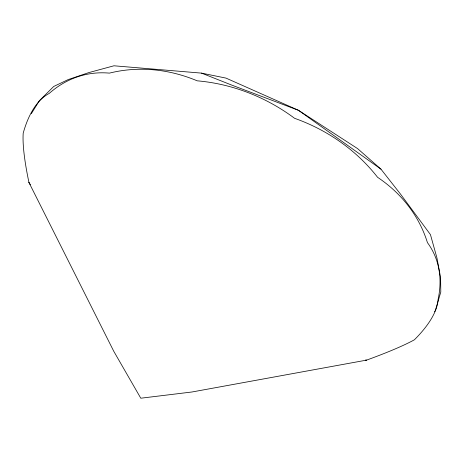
<?xml version="1.0" encoding="UTF-8"?>
<svg xmlns="http://www.w3.org/2000/svg" width="464" height="464" viewBox="0 0 464 464"><rect width="100%" height="100%" fill="white"/><g stroke="black" fill="none" stroke-linecap="round" stroke-linejoin="round"><path stroke-width="0.7" d="M31.308 113.697L39.388 100.671L53.737 86.455L68.138 79.605L88.897 72.575L113.97 65.789L201.527 73.121L226.009 78.109L298.474 110.31L357.541 148.567L380.99 169.186L400.484 194.068L430.447 234.616L436.937 257.914L440.609 277.64L440.8 291.989L435.354 310.532L434.594 311.744M201.527 73.121L232.139 85.254L298.474 110.31L380.99 169.186M28.959 182.526L113.802 351.347L140.783 398.211L191.945 391.993L366.606 360.116A161.507 15.944 -5.8 0 0 365.33 360.081M366.589 360.116A166.64 18.009 -15.3 0 0 414.404 339.787A172.44 60.61 -21.8 0 0 438.039 299.721A177.996 106.076 -24.7 0 0 427.437 242.626A182.387 145.702 -21.4 0 0 377.58 177.294A184.823 170.259 -2.1 0 0 294.582 118.303A185.072 173.171 45 0 0 197.206 80.823A183.199 153.543 71.6 0 0 109.417 73.126A179.232 116.858 77.4 0 0 49.207 93.421A173.884 71.955 75.7 0 0 23.2 133.185A168.055 27.973 70 0 0 28.965 182.538M28.942 182.491A162.678 8.491 61.3 0 1 30.38 184.713"/></g></svg>
